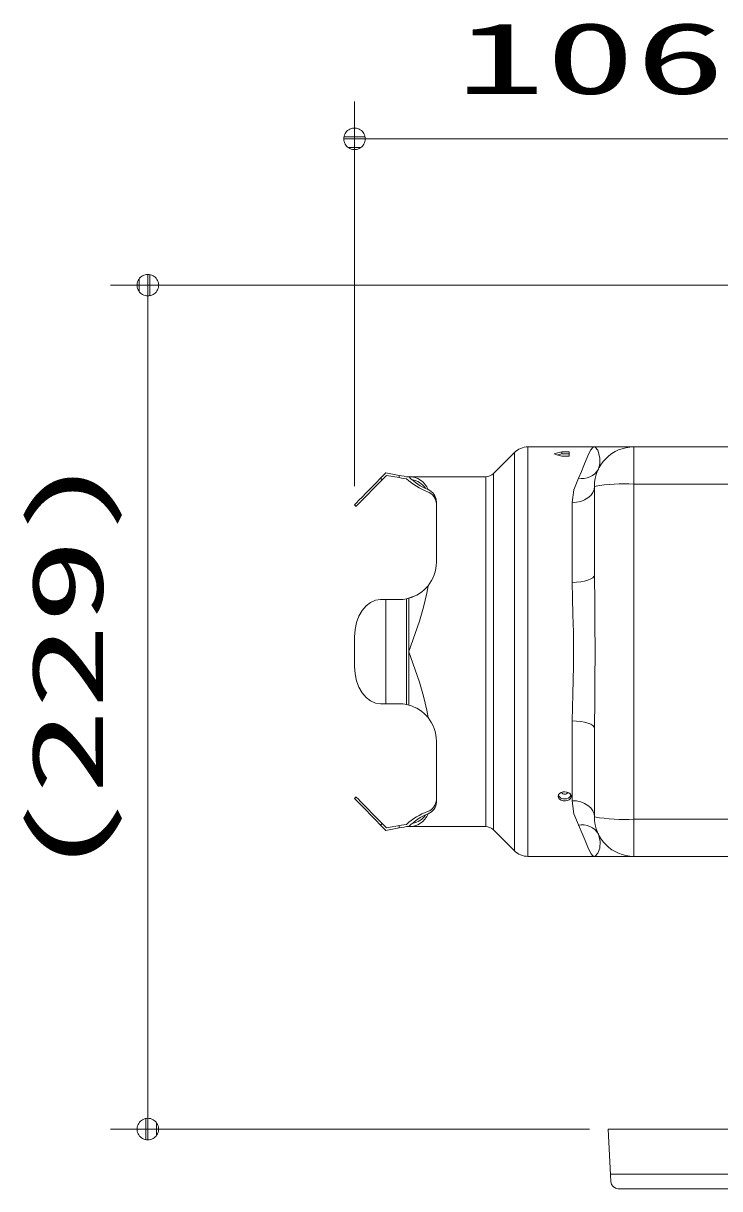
# Model space of a CAD drawing. Units: millimetres on the paper. Extents: x -305 to 305, y -152 to 152.
# Drawn here: x -257.35 to -238.62, y 69.07 to 100.37 of the extents above; entities that cross this region are included whole.
import ezdxf
from ezdxf.enums import TextEntityAlignment as Align

# ---------------------------------------------------------------- set-up
doc = ezdxf.new("R2010")
doc.units = ezdxf.units.MM
doc.layers.add('0-1_0', color=7, linetype='Continuous', lineweight=9)
doc.layers.add('0-3_S3', color=7, linetype='Continuous', lineweight=9)
doc.styles.add('ＭＳ ゴシック', font='')
doc.styles.get('ＭＳ ゴシック').set_extended_font_data('MS Gothic')

# ---------------------------------------------------------------- blocks, each defined once
blk = doc.blocks.new('_DOTSMALL')
at = {"layer": '0-1_0'}
for p, q in [((0.0746, 0.1), (-0.0746, 0.1)), ((0.1223, -0.0248), (-0.1223, -0.0248))]:
    blk.add_line(p, q, dxfattribs=at)
for points in [[(0.125, 0), (0.124, 0.0157), (0.1211, 0.0311), (0.1162, 0.046), (0.1095, 0.0602), (0.1011, 0.0735), (0.0911, 0.0856), (0.0797, 0.0963), (0.067, 0.1055), (0.0532, 0.1131), (0.0386, 0.1189), (0.0234, 0.1228), (0.0078, 0.1248), (-0.0078, 0.1248), (-0.0234, 0.1228), (-0.0386, 0.1189), (-0.0532, 0.1131), (-0.067, 0.1055), (-0.0797, 0.0963), (-0.0911, 0.0856), (-0.1011, 0.0735), (-0.1095, 0.0602), (-0.1162, 0.046), (-0.1211, 0.0311), (-0.124, 0.0157), (-0.125, 0), (0, 0)], [(-0.125, 0), (-0.124, -0.0157), (-0.1211, -0.0311), (-0.1162, -0.046), (-0.1095, -0.0602), (-0.1011, -0.0735), (-0.0911, -0.0856), (-0.0797, -0.0963), (-0.067, -0.1055), (-0.0532, -0.1131), (-0.0386, -0.1189), (-0.0234, -0.1228), (-0.0078, -0.1248), (0.0078, -0.1248), (0.0234, -0.1228), (0.0386, -0.1189), (0.0532, -0.1131), (0.067, -0.1055), (0.0797, -0.0963), (0.0911, -0.0856), (0.1011, -0.0735), (0.1095, -0.0602), (0.1162, -0.046), (0.1211, -0.0311), (0.124, -0.0157), (0.125, 0), (0, 0)]]:
    blk.add_lwpolyline(points, close=True, dxfattribs=at)

msp = doc.modelspace()

# ---------------------------------------------------------------- linework, layer by layer
at = {"layer": '0-3_S3'}
for p, q in [((-248.442, 87.942), (-248.442, 98.271)), ((-248.442, 97.271), (-237.892, 97.271)), ((-235.922, 93.342), (-254.997, 93.342)), ((-253.997, 70.672), (-253.997, 93.342)), ((-243.781, 88.997), (-243.781, 77.997)), ((-241.992, 88.997), (-243.781, 88.997)), ((-242.169, 88.759), (-242.095, 88.909)), ((-242.095, 88.909), (-242.027, 88.987)), ((-242.027, 88.987), (-241.992, 88.997)), ((-241.992, 88.997), (-240.932, 88.997)), ((-241.992, 88.997), (-241.988, 88.997)), ((-241.988, 88.997), (-241.969, 88.993)), ((-241.969, 88.993), (-241.898, 88.912)), ((-241.898, 88.912), (-241.843, 88.701)), ((-240.932, 88.997), (-238.252, 88.997)), ((-240.932, 88.997), (-240.932, 87.997)), ((-244.141, 88.848), (-244.704, 88.285)), ((-244.141, 78.147), (-244.141, 88.848)), ((-242.972, 88.839), (-243.072, 88.81)), ((-243.072, 88.81), (-242.972, 88.779)), ((-242.972, 88.781), (-242.975, 88.78)), ((-242.872, 88.865), (-242.972, 88.839)), ((-242.872, 88.807), (-242.972, 88.781)), ((-242.972, 88.779), (-242.872, 88.746)), ((-242.872, 88.865), (-242.872, 88.807)), ((-242.672, 88.865), (-242.872, 88.865)), ((-242.672, 88.807), (-242.872, 88.807)), ((-242.872, 88.746), (-242.672, 88.746)), ((-242.672, 88.746), (-242.672, 88.865)), ((-242.274, 88.495), (-242.169, 88.759)), ((-241.843, 88.701), (-241.843, 88.555)), ((-247.741, 88.156), (-247.602, 88.297)), ((-247.602, 88.297), (-247.242, 88.233)), ((-242.425, 88.154), (-242.34, 88.334)), ((-242.34, 88.334), (-242.274, 88.495)), ((-241.843, 88.555), (-241.886, 88.4)), ((-248.009, 87.883), (-247.878, 88.016)), ((-247.835, 87.974), (-247.967, 87.841)), ((-247.878, 88.016), (-247.741, 88.156)), ((-247.698, 88.114), (-247.835, 87.974)), ((-247.741, 88.156), (-247.698, 88.114)), ((-247.581, 88.233), (-247.698, 88.114)), ((-247.242, 88.172), (-247.581, 88.233)), ((-247.242, 88.233), (-247.175, 88.221)), ((-247.242, 88.172), (-247.242, 88.233)), ((-247.177, 88.16), (-247.242, 88.172)), ((-247.112, 88.149), (-247.177, 88.16)), ((-247.175, 88.221), (-247.108, 88.209)), ((-247.047, 88.137), (-247.112, 88.149)), ((-247.108, 88.209), (-247.042, 88.197)), ((-247.042, 88.137), (-247.047, 88.137)), ((-247.042, 88.197), (-246.982, 88.197)), ((-244.916, 88.197), (-246.982, 88.197)), ((-242.547, 87.846), (-242.425, 88.154)), ((-248.324, 87.563), (-248.237, 87.651)), ((-248.237, 87.651), (-248.131, 87.759)), ((-248.088, 87.717), (-248.194, 87.609)), ((-248.131, 87.759), (-248.009, 87.883)), ((-247.967, 87.841), (-248.088, 87.717)), ((-242.592, 87.501), (-242.547, 87.846)), ((-242.093, 87.695), (-242.168, 87.629)), ((-242.038, 87.77), (-242.093, 87.695)), ((-242.003, 87.852), (-242.038, 87.77)), ((-241.992, 87.937), (-242.003, 87.852)), ((-241.992, 85.562), (-241.992, 87.937)), ((-248.442, 87.442), (-248.428, 87.456)), ((-248.399, 87.4), (-248.442, 87.442)), ((-248.428, 87.456), (-248.389, 87.497)), ((-248.386, 87.414), (-248.399, 87.4)), ((-248.389, 87.497), (-248.324, 87.563)), ((-248.346, 87.455), (-248.386, 87.414)), ((-248.281, 87.52), (-248.346, 87.455)), ((-248.194, 87.609), (-248.281, 87.52)), ((-246.242, 85.897), (-246.242, 87.538)), ((-242.475, 87.509), (-242.592, 87.501)), ((-242.592, 85.359), (-242.592, 87.501)), ((-242.362, 87.534), (-242.475, 87.509)), ((-242.259, 87.574), (-242.362, 87.534)), ((-242.168, 87.629), (-242.259, 87.574)), ((-242.038, 85.484), (-242.093, 85.449)), ((-242.003, 85.522), (-242.038, 85.484)), ((-241.992, 85.562), (-242.003, 85.522)), ((-246.464, 85.269), (-246.497, 85.069)), ((-242.475, 85.363), (-242.592, 85.359)), ((-242.586, 84.941), (-242.592, 85.359)), ((-242.362, 85.374), (-242.475, 85.363)), ((-242.259, 85.393), (-242.362, 85.374)), ((-242.168, 85.418), (-242.259, 85.393)), ((-242.093, 85.449), (-242.168, 85.418)), ((-247.878, 84.878), (-248.009, 84.821)), ((-247.741, 84.897), (-247.878, 84.878)), ((-247.741, 84.897), (-247.602, 84.897)), ((-247.602, 84.897), (-247.242, 84.897)), ((-247.602, 84.897), (-247.602, 82.097)), ((-247.042, 84.918), (-246.812, 84.995)), ((-247.042, 84.918), (-247.042, 82.077)), ((-246.982, 83.497), (-246.982, 84.932)), ((-246.497, 85.069), (-246.585, 84.696)), ((-242.571, 84.485), (-242.586, 84.941)), ((-248.237, 84.604), (-248.324, 84.453)), ((-248.131, 84.729), (-248.237, 84.604)), ((-248.009, 84.821), (-248.131, 84.729)), ((-246.585, 84.696), (-246.698, 84.32)), ((-248.389, 84.28), (-248.428, 84.092)), ((-248.324, 84.453), (-248.389, 84.28)), ((-246.698, 84.32), (-246.926, 83.654)), ((-242.558, 84.022), (-242.571, 84.485)), ((-248.428, 84.092), (-248.442, 83.897)), ((-248.442, 83.897), (-248.442, 83.097)), ((-242.553, 83.569), (-242.558, 84.022)), ((-246.926, 83.654), (-246.981, 83.501)), ((-246.981, 83.501), (-246.982, 83.497)), ((-246.982, 83.497), (-246.981, 83.493)), ((-246.982, 83.497), (-246.982, 82.063)), ((-246.981, 83.493), (-246.926, 83.341)), ((-246.926, 83.341), (-246.698, 82.675)), ((-242.556, 83.114), (-242.553, 83.569)), ((-248.442, 83.097), (-248.428, 82.902)), ((-242.576, 82.357), (-242.556, 83.114)), ((-248.428, 82.902), (-248.389, 82.715)), ((-248.389, 82.715), (-248.324, 82.542)), ((-246.698, 82.675), (-246.585, 82.299)), ((-248.324, 82.542), (-248.237, 82.39)), ((-248.237, 82.39), (-248.131, 82.266)), ((-242.592, 81.636), (-242.576, 82.357)), ((-248.131, 82.266), (-248.009, 82.173)), ((-248.009, 82.173), (-247.878, 82.117)), ((-247.878, 82.117), (-247.741, 82.097)), ((-246.585, 82.299), (-246.497, 81.925)), ((-246.497, 81.925), (-246.464, 81.726)), ((-242.592, 79.494), (-242.592, 81.636)), ((-242.475, 81.632), (-242.592, 81.636)), ((-242.362, 81.62), (-242.475, 81.632)), ((-242.259, 81.602), (-242.362, 81.62)), ((-242.168, 81.576), (-242.259, 81.602)), ((-242.093, 81.546), (-242.168, 81.576)), ((-242.038, 81.51), (-242.093, 81.546)), ((-242.003, 81.472), (-242.038, 81.51)), ((-241.992, 81.433), (-242.003, 81.472)), ((-241.992, 79.057), (-241.992, 81.433)), ((-246.242, 79.456), (-246.242, 81.097)), ((-248.442, 79.552), (-248.399, 79.594)), ((-248.428, 79.539), (-248.442, 79.552)), ((-248.389, 79.498), (-248.428, 79.539)), ((-248.399, 79.594), (-248.386, 79.581)), ((-248.386, 79.581), (-248.346, 79.54)), ((-248.346, 79.54), (-248.281, 79.474)), ((-242.967, 79.609), (-242.957, 79.651)), ((-242.958, 79.569), (-242.967, 79.609)), ((-242.93, 79.533), (-242.958, 79.569)), ((-242.957, 79.651), (-242.928, 79.687)), ((-242.886, 79.505), (-242.93, 79.533)), ((-242.928, 79.687), (-242.883, 79.715)), ((-242.883, 79.715), (-242.829, 79.731)), ((-242.829, 79.731), (-242.792, 79.734)), ((-242.792, 79.734), (-242.734, 79.727)), ((-242.734, 79.727), (-242.683, 79.706)), ((-242.669, 79.521), (-242.717, 79.498)), ((-242.683, 79.706), (-242.644, 79.674)), ((-242.635, 79.554), (-242.669, 79.521)), ((-242.644, 79.674), (-242.621, 79.636)), ((-242.618, 79.594), (-242.635, 79.554)), ((-242.621, 79.636), (-242.618, 79.594)), ((-248.324, 79.432), (-248.389, 79.498)), ((-248.237, 79.343), (-248.324, 79.432)), ((-248.281, 79.474), (-248.194, 79.385)), ((-248.131, 79.235), (-248.237, 79.343)), ((-248.194, 79.385), (-248.088, 79.277)), ((-248.009, 79.112), (-248.131, 79.235)), ((-248.088, 79.277), (-247.967, 79.154)), ((-242.832, 79.49), (-242.886, 79.505)), ((-242.774, 79.487), (-242.832, 79.49)), ((-242.717, 79.498), (-242.774, 79.487)), ((-242.545, 79.139), (-242.592, 79.494)), ((-242.475, 79.486), (-242.592, 79.494)), ((-242.362, 79.461), (-242.475, 79.486)), ((-242.259, 79.42), (-242.362, 79.461)), ((-242.168, 79.366), (-242.259, 79.42)), ((-242.093, 79.3), (-242.168, 79.366)), ((-242.038, 79.224), (-242.093, 79.3)), ((-242.003, 79.143), (-242.038, 79.224)), ((-247.878, 78.978), (-248.009, 79.112)), ((-247.967, 79.154), (-247.835, 79.02)), ((-247.741, 78.839), (-247.878, 78.978)), ((-247.835, 79.02), (-247.698, 78.881)), ((-242.425, 78.841), (-242.545, 79.139)), ((-241.992, 79.057), (-242.003, 79.143)), ((-240.932, 78.997), (-240.932, 77.997)), ((-247.602, 78.697), (-247.242, 78.762)), ((-247.58, 78.762), (-247.177, 78.834)), ((-247.242, 78.762), (-247.242, 78.823)), ((-247.175, 78.774), (-247.242, 78.762)), ((-247.177, 78.834), (-247.112, 78.846)), ((-247.108, 78.786), (-247.175, 78.774)), ((-247.112, 78.846), (-247.047, 78.857)), ((-247.042, 78.797), (-247.108, 78.786)), ((-247.047, 78.857), (-247.042, 78.857)), ((-246.982, 78.797), (-247.042, 78.797)), ((-246.982, 78.797), (-244.916, 78.797)), ((-244.704, 78.709), (-244.141, 78.147)), ((-242.321, 78.616), (-242.425, 78.841)), ((-242.245, 78.424), (-242.321, 78.616)), ((-241.886, 78.595), (-241.834, 78.395)), ((-242.155, 78.204), (-242.245, 78.424)), ((-241.834, 78.395), (-241.851, 78.215)), ((-243.781, 77.997), (-241.992, 77.997)), ((-242.08, 78.063), (-242.155, 78.204)), ((-242.048, 78.024), (-242.08, 78.063)), ((-242.006, 77.999), (-242.048, 78.024)), ((-241.996, 77.997), (-242.006, 77.999)), ((-241.993, 77.997), (-241.996, 77.997)), ((-241.992, 77.997), (-241.993, 77.997)), ((-240.932, 77.997), (-241.992, 77.997)), ((-241.988, 77.997), (-241.992, 77.997)), ((-241.969, 78.002), (-241.988, 77.997)), ((-241.898, 78.082), (-241.969, 78.002)), ((-241.851, 78.215), (-241.898, 78.082)), ((-238.252, 77.997), (-240.932, 77.997)), ((-242.122, 70.672), (-254.997, 70.672)), ((-193.622, 70.672), (-241.622, 70.672)), ((-241.558, 69.446), (-241.622, 70.672)), ((-241.558, 69.458), (-193.686, 69.458)), ((-241.548, 69.262), (-241.558, 69.446)), ((-241.348, 69.072), (-229.638, 69.072))]:
    msp.add_line(p, q, dxfattribs=at)
for points in [[(-244.704, 88.285), (-244.704, 83.497), (-244.704, 78.709)], [(-244.916, 78.797), (-244.916, 83.497), (-244.916, 88.197)], [(-238.252, 87.997), (-240.932, 87.997), (-240.932, 78.997), (-238.252, 78.997)], [(-247.741, 82.097), (-247.602, 82.097), (-247.242, 82.097)], [(-247.581, 78.762), (-247.698, 78.881), (-247.741, 78.839), (-247.602, 78.697)]]:
    msp.add_lwpolyline(points, dxfattribs=at)
for centre, radius, start, end in [((-243.781, 88.487), 0.51, 90, 135.0001), ((-240.932, 87.937), 1.06, 90, 180), ((-244.916, 88.497), 0.3, 270, 315.0004), ((-242.325, 88.648), 0.504, 258.4858, 330.5262), ((-245.749, 89.621), 1.968, 228.9236, 248.1699), ((-245.925, 89.217), 1.469, 223.9555, 248.4425), ((-246.967, 87.659), 0.538, 20.8223, 91.5764), ((-246.951, 87.62), 0.492, 32.7181, 83.5114), ((-241.196, 83.271), 4.734, 86.8015, 99.6778), ((-246.603, 87.454), 0.361, 2.2929, 70.2213), ((-246.603, 87.517), 0.361, 3.4026, 67.4725), ((-247.242, 85.897), 1, 321.0506, 0), ((-383.813, 83.497), 141.836, 359.16598, 0.83402), ((-247.242, 85.897), 1, 285.0702, 321.0498), ((-247.242, 85.897), 1, 270.0004, 281.5368), ((-247.242, 85.897), 1, 281.5372, 285.0702), ((-247.242, 81.097), 1, 78.4627, 90), ((-247.242, 81.097), 1, 74.9298, 78.4628), ((-247.242, 81.097), 1, 38.9502, 74.9298), ((-247.242, 81.097), 1, 0, 38.9502), ((-246.595, 79.535), 0.353, 288.8767, 358.6091), ((-242.811, 79.707), 0.167, 204.4934, 276.3535), ((-242.801, 79.748), 0.0804, 202.363, 276.629), ((-242.783, 79.748), 0.0807, 263.4545, 336.9972), ((-242.773, 79.707), 0.167, 263.5823, 335.9828), ((-245.964, 77.726), 1.562, 109.3007, 133.6059), ((-246.581, 79.463), 0.34, 290.1823, 358.9434), ((-245.883, 77.715), 1.542, 112.1492, 135.4524), ((-246.967, 79.335), 0.538, 268.4025, 339.1987), ((-246.942, 79.365), 0.48, 277.2196, 327.6081), ((-240.932, 79.057), 1.06, 180, 270), ((-241.196, 83.724), 4.734, 260.3218, 273.1986), ((-244.916, 78.497), 0.3, 44.9995, 90), ((-242.325, 78.346), 0.504, 29.4736, 101.5142), ((-243.781, 78.507), 0.51, 224.9999, 270), ((-241.348, 69.272), 0.2, 183.0001, 268.9202)]:
    msp.add_arc(centre, radius, start, end, dxfattribs=at)

# ---------------------------------------------------------------- block references
at = {"layer": '0-3_S3', "xscale": 2.32, "yscale": 2.32}
for p, rotation in [((-248.442, 97.271), 180), ((-253.997, 93.342), 90), ((-253.997, 70.672), 270)]:
    msp.add_blockref('_DOTSMALL', p, dxfattribs=dict(at, rotation=rotation))

# ---------------------------------------------------------------- texts
at = {"layer": '0-3_S3', "style": 'ＭＳ ゴシック', "width": 1.85}
msp.add_text('106', height=1.921, dxfattribs=at).set_placement((-245.727, 97.901), align=Align.BOTTOM_LEFT)
at = {"layer": '0-3_S3', "style": 'ＭＳ ゴシック', "width": 1.75}
msp.add_text('(229)', height=1.924, rotation=90, dxfattribs=at).set_placement((-254.627, 77.369), align=Align.BOTTOM_LEFT)

doc.saveas('drawing.dxf')
